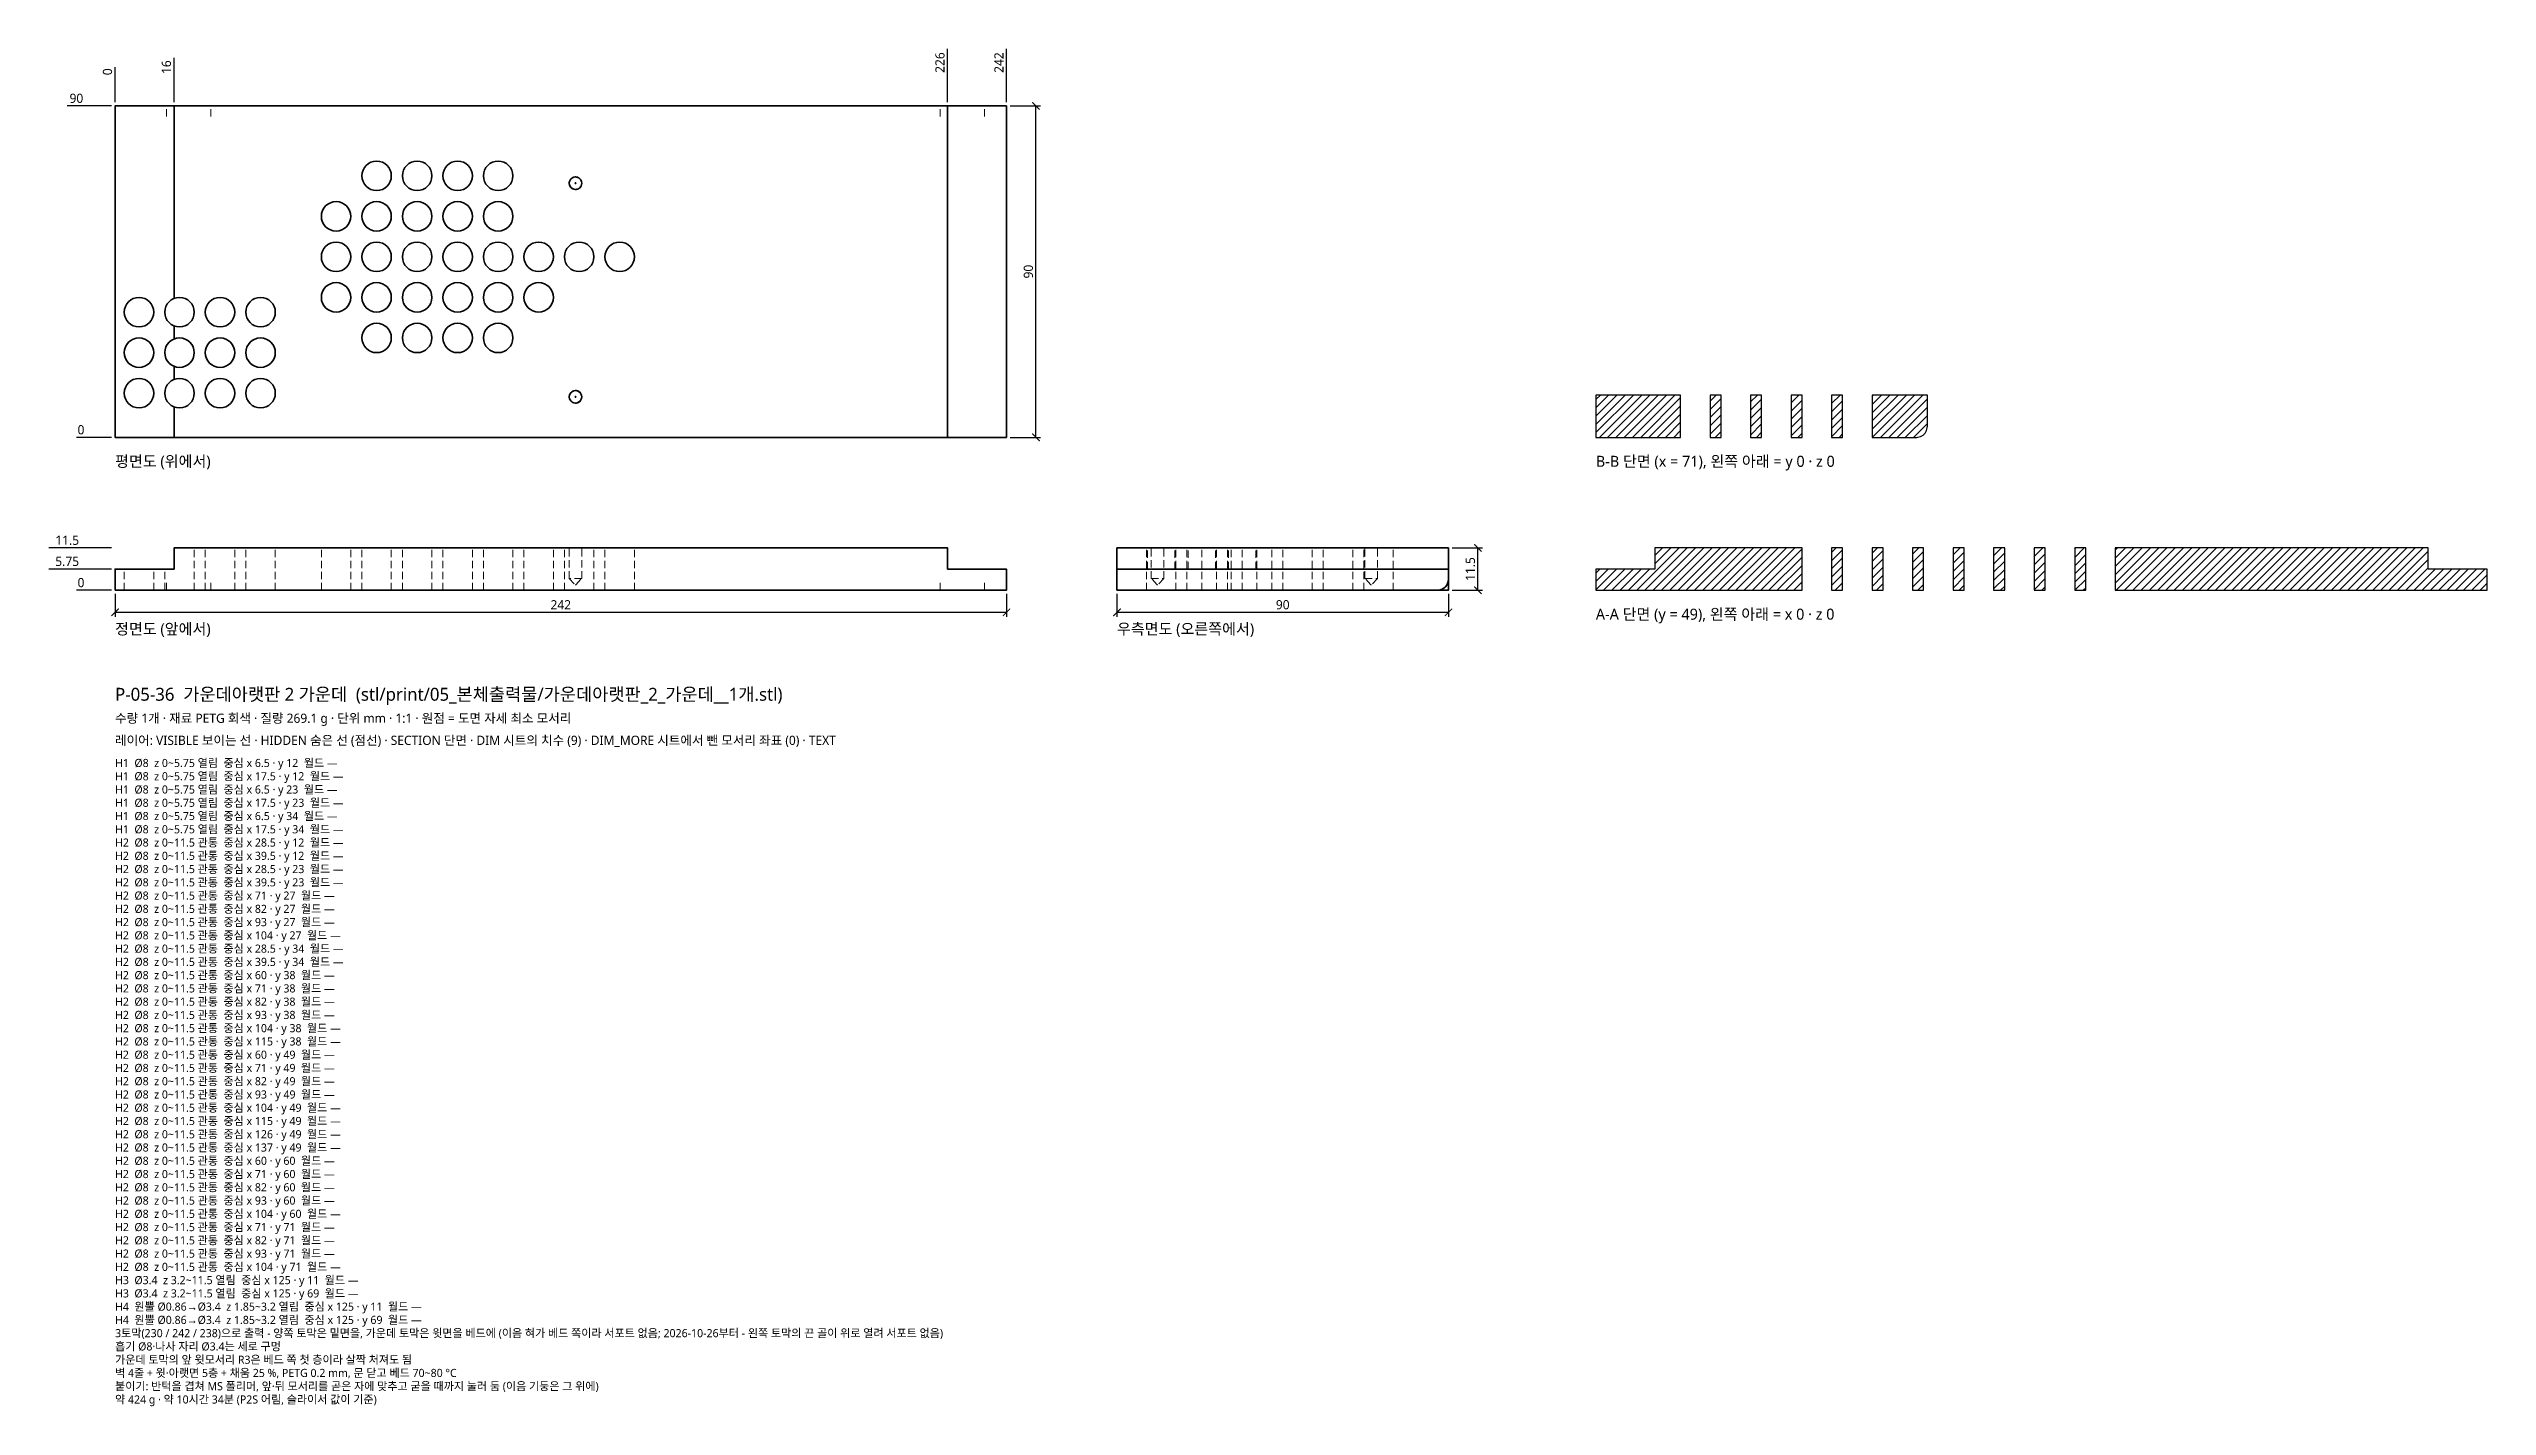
# Model space of a CAD drawing. Header units: millimetres. Extents: x -18 to 644, y -222 to 147.
import ezdxf

# ---------------------------------------------------------------- set-up
doc = ezdxf.new("R2010")
doc.units = ezdxf.units.MM
doc.linetypes.add('HIDDEN', pattern=[3, 2, -1])
for name, color, linetype, lineweight in [('DIM', 4, 'CONTINUOUS', 13), ('HIDDEN', 8, 'HIDDEN', 18), ('SECTION', 5, 'CONTINUOUS', 25), ('TEXT', 7, 'CONTINUOUS', 18), ('VISIBLE', 7, 'CONTINUOUS', 35)]:
    doc.layers.add(name, color=color, linetype=linetype, lineweight=lineweight)
doc.styles.add('KR', font='malgun.ttf')
doc.dimstyles.new('TOCCATA', dxfattribs={"dimtxt": 2.5, "dimasz": 2, "dimexe": 1.2, "dimexo": 1, "dimgap": 0.8, "dimtad": 1, "dimdsep": 46, "dimtxsty": 'KR', "dimblk": 'ARCHTICK', "dimcen": 2.5, "dimazin": 3, "dimtfac": 0.5, "dimtmove": 2, "dimatfit": 3})

# ---------------------------------------------------------------- blocks, each defined once
blk = doc.blocks.new('_ARCHTICK')
at = {"color": 0, "linetype": 'BYBLOCK', "const_width": 0.15}
blk.add_lwpolyline([(-0.5, -0.5), (0.5, 0.5)], dxfattribs=at)

msp = doc.modelspace()

# ---------------------------------------------------------------- hatches: boundary and pattern name
at = {"layer": 'SECTION'}
h = msp.add_hatch(dxfattribs=at)
h.set_pattern_fill('ANSI31', scale=0.5)
h.paths.add_polyline_path([(425, 53), (402, 53), (402, 41.5), (425, 41.5)])
h.paths.add_polyline_path([(436, 53), (433, 53), (433, 41.5), (436, 41.5)])
h.paths.add_polyline_path([(447, 53), (444, 53), (444, 41.5), (447, 41.5)])
h.paths.add_polyline_path([(458, 53), (455, 53), (455, 41.5), (458, 41.5)])
h.paths.add_polyline_path([(469, 53), (466, 53), (466, 41.5), (469, 41.5)])
h.paths.add_polyline_path([(489.392, 41.526), (489.776, 41.602), (490.148, 41.728), (490.5, 41.902), (490.826, 42.12), (491.121, 42.379), (491.38, 42.674), (491.598, 43), (491.772, 43.352), (491.898, 43.724), (491.974, 44.108), (492, 44.5), (492, 53), (477, 53), (477, 41.5), (489.11, 41.5)])
h = msp.add_hatch(dxfattribs=at)
h.set_pattern_fill('ANSI31', scale=0.5)
h.paths.add_polyline_path([(458, 11.5), (418, 11.5), (418, 5.75), (402, 5.75), (402, 0), (458, 0)])
h.paths.add_polyline_path([(469, 11.5), (466, 11.5), (466, 0), (469, 0)])
h.paths.add_polyline_path([(480, 11.5), (477, 11.5), (477, 0), (480, 0)])
h.paths.add_polyline_path([(491, 11.5), (488, 11.5), (488, 0), (491, 0)])
h.paths.add_polyline_path([(502, 11.5), (499, 11.5), (499, 0), (502, 0)])
h.paths.add_polyline_path([(513, 11.5), (510, 11.5), (510, 0), (513, 0)])
h.paths.add_polyline_path([(524, 11.5), (521, 11.5), (521, 0), (524, 0)])
h.paths.add_polyline_path([(535, 11.5), (532, 11.5), (532, 0), (535, 0)])
h.paths.add_polyline_path([(644, 5.75), (628, 5.75), (628, 11.5), (543, 11.5), (543, 0), (644, 0)])

# ---------------------------------------------------------------- linework, layer by layer
at = {"layer": 'HIDDEN'}
for points in [[(14, 128.61), (14, 131.495)], [(26, 128.61), (26, 131.495)], [(224, 128.61), (224, 131.495)], [(236, 128.61), (236, 131.495)], [(123.303, 110.475), (123.3, 110.5), (123.303, 110.525)], [(123.798, 111.702), (123.817, 111.717)], [(123.817, 109.283), (123.798, 109.298)], [(124.132, 111.958), (124.15, 111.972)], [(124.15, 109.028), (124.132, 109.042)], [(125.414, 112.146), (125.44, 112.142), (125.462, 112.133)], [(125.414, 108.854), (125.44, 108.858), (125.462, 108.867)], [(126.482, 111.326), (126.472, 111.35)], [(126.472, 109.65), (126.482, 109.674)], [(123.798, 53.702), (123.817, 53.717)], [(124.132, 53.958), (124.15, 53.972)], [(125.414, 54.146), (125.44, 54.142), (125.462, 54.133)], [(126.482, 53.325), (126.473, 53.349)], [(123.303, 52.475), (123.3, 52.5), (123.303, 52.525)], [(123.816, 51.284), (123.797, 51.299)], [(124.151, 51.027), (124.133, 51.041)], [(125.414, 50.854), (125.44, 50.858), (125.462, 50.867)], [(126.473, 51.651), (126.482, 51.675)], [(21.5, 0), (21.5, 11.5)], [(24.5, 0), (24.5, 11.5)], [(32.5, 0), (32.5, 11.5)], [(35.5, 0), (35.5, 11.5)], [(43.5, 0), (43.5, 11.5)], [(56, 0), (56, 11.5)], [(64, 0), (64, 11.5)], [(67, 0), (67, 11.5)], [(75, 0), (75, 11.5)], [(78, 0), (78, 11.5)], [(86, 0), (86, 11.5)], [(89, 0), (89, 11.5)], [(97, 0), (97, 11.5)], [(100, 0), (100, 11.5)], [(108, 0), (108, 11.5)], [(111, 0), (111, 11.5)], [(119, 0), (119, 11.5)], [(122, 0), (122, 11.5)], [(123.309, 3.2), (123.309, 11.5)], [(126.7, 3.2), (126.7, 11.5)], [(130, 0), (130, 11.5)], [(133, 0), (133, 11.5)], [(141, 0), (141, 11.5)], [(280, 0), (280, 11.5)], [(280.296, 5.75), (280.296, 11.5)], [(281.302, 3.2), (281.302, 11.5)], [(284.698, 3.2), (284.698, 11.5)], [(287.704, 5.75), (287.704, 11.5)], [(288, 0), (288, 11.5)], [(291, 0), (291, 11.5)], [(291.296, 5.75), (291.296, 11.5)], [(295, 0), (295, 11.5)], [(298.704, 5.75), (298.704, 11.5)], [(299, 0), (299, 11.5)], [(302, 0), (302, 11.5)], [(302.296, 5.75), (302.296, 11.5)], [(303, 0), (303, 11.5)], [(306, 0), (306, 11.5)], [(309.704, 5.75), (309.704, 11.5)], [(310, 0), (310, 11.5)], [(314, 0), (314, 11.5)], [(317, 0), (317, 11.5)], [(325, 0), (325, 11.5)], [(328, 0), (328, 11.5)], [(336, 0), (336, 11.5)], [(339, 0), (339, 11.5)], [(339.302, 3.2), (339.302, 11.5)], [(342.698, 3.2), (342.698, 11.5)], [(347, 0), (347, 11.5)], [(2.5, 0), (2.5, 5.75)], [(10.5, 0), (10.5, 5.75)], [(13.5, 0), (13.5, 5.75)], [(14, 0.005), (14, 3)], [(26, 0.005), (26, 3)], [(126.7, 3.2), (123.3, 3.2), (124.9, 1.5), (125.1, 1.5), (126.7, 3.2)], [(224, 0.005), (224, 3)], [(236, 0.005), (236, 3)], [(281.3, 3.2), (284.7, 3.2), (283.1, 1.5), (282.9, 1.5), (281.3, 3.2)], [(339.3, 3.2), (342.7, 3.2), (341.1, 1.5), (340.9, 1.5), (339.3, 3.2)]]:
    msp.add_lwpolyline(points, dxfattribs=at)
at = {"layer": 'SECTION'}
for points in [[(425, 53), (402, 53), (402, 41.5), (425, 41.5)], [(436, 53), (433, 53), (433, 41.5), (436, 41.5)], [(447, 53), (444, 53), (444, 41.5), (447, 41.5)], [(458, 53), (455, 53), (455, 41.5), (458, 41.5)], [(469, 53), (466, 53), (466, 41.5), (469, 41.5)], [(489.392, 41.526), (489.776, 41.602), (490.148, 41.728), (490.5, 41.902), (490.826, 42.12), (491.121, 42.379), (491.38, 42.674), (491.598, 43), (491.772, 43.352), (491.898, 43.724), (491.974, 44.108), (492, 44.5), (492, 53), (477, 53), (477, 41.5), (489.11, 41.5)], [(458, 11.5), (418, 11.5), (418, 5.75), (402, 5.75), (402, 0), (458, 0)], [(469, 11.5), (466, 11.5), (466, 0), (469, 0)], [(480, 11.5), (477, 11.5), (477, 0), (480, 0)], [(491, 11.5), (488, 11.5), (488, 0), (491, 0)], [(502, 11.5), (499, 11.5), (499, 0), (502, 0)], [(513, 11.5), (510, 11.5), (510, 0), (513, 0)], [(524, 11.5), (521, 11.5), (521, 0), (524, 0)], [(535, 11.5), (532, 11.5), (532, 0), (535, 0)], [(644, 5.75), (628, 5.75), (628, 11.5), (543, 11.5), (543, 0), (644, 0)]]:
    msp.add_lwpolyline(points, close=True, dxfattribs=at)
at = {"layer": 'VISIBLE'}
for points in [[(0, 41.5), (0, 131.5), (242, 131.5), (242, 41.5), (0, 41.5)], [(14, 131.495), (14, 131.5)], [(16, 79.204), (16, 131.5)], [(26, 131.495), (26, 131.5)], [(224, 131.495), (224, 131.5)], [(226, 41.5), (226, 131.5)], [(236, 131.495), (236, 131.5)], [(123.303, 110.523), (123.309, 110.565)], [(123.303, 110.475), (123.358, 110.061)], [(123.378, 109.991), (123.308, 110.329), (123.309, 110.672), (123.378, 111.009)], [(123.309, 110.568), (123.358, 110.94)], [(123.359, 110.942), (123.37, 110.968)], [(123.378, 109.991), (123.37, 110.032), (123.359, 110.058)], [(123.37, 110.968), (123.527, 111.349), (123.766, 111.661)], [(123.378, 111.009), (123.37, 110.968)], [(123.527, 109.652), (123.37, 110.03)], [(123.378, 111.009), (123.514, 111.325)], [(123.378, 109.991), (123.514, 109.675)], [(123.514, 111.325), (123.71, 111.608)], [(123.514, 111.325), (123.563, 111.396)], [(123.514, 109.675), (123.523, 109.662)], [(123.514, 109.675), (123.71, 109.393), (123.766, 109.34), (123.526, 109.652)], [(123.71, 111.608), (123.96, 111.844), (124.251, 112.026), (124.574, 112.146)], [(123.71, 111.608), (123.766, 111.66), (123.787, 111.688)], [(123.71, 109.393), (123.959, 109.156), (124.251, 108.974)], [(123.789, 109.309), (123.768, 109.337)], [(123.858, 109.252), (123.816, 109.284)], [(123.817, 111.717), (124.132, 111.958)], [(123.861, 109.25), (124.132, 109.042)], [(124.526, 108.872), (124.162, 109.023)], [(124.163, 111.977), (124.526, 112.128)], [(124.251, 108.974), (124.526, 108.872)], [(124.251, 108.974), (124.574, 108.854)], [(124.526, 112.128), (124.566, 112.143)], [(124.526, 112.128), (124.566, 112.143)], [(124.526, 108.872), (124.566, 108.857)], [(124.566, 112.143), (124.963, 112.195)], [(124.574, 112.146), (124.566, 112.143)], [(124.574, 108.854), (124.566, 108.857)], [(124.566, 108.857), (124.964, 108.805)], [(124.574, 112.146), (124.914, 112.198)], [(124.574, 108.854), (124.914, 108.802)], [(124.963, 112.195), (124.914, 112.198)], [(124.914, 112.198), (125.257, 112.18)], [(124.914, 108.802), (125.257, 108.82), (125.591, 108.906)], [(124.964, 108.805), (124.914, 108.802)], [(124.963, 112.195), (124.994, 112.199)], [(124.963, 112.195), (125.259, 112.18)], [(124.964, 108.805), (125.081, 108.811)], [(124.964, 108.805), (124.994, 108.801)], [(125.37, 112.151), (125.012, 112.198)], [(125.081, 108.811), (125.012, 108.802)], [(125.081, 108.811), (125.37, 108.849)], [(125.257, 112.18), (125.37, 112.151)], [(125.257, 112.18), (125.498, 112.118)], [(125.414, 112.146), (125.37, 112.151)], [(125.37, 108.849), (125.498, 108.882)], [(125.37, 108.849), (125.414, 108.854)], [(125.498, 112.118), (125.462, 112.133)], [(125.462, 108.867), (125.779, 108.998)], [(125.498, 112.118), (125.779, 112.002)], [(125.901, 111.942), (125.589, 112.095)], [(125.591, 108.906), (125.899, 109.057)], [(125.591, 108.906), (125.869, 109.043)], [(125.779, 112.002), (125.85, 111.972), (125.869, 111.957)], [(125.779, 112.002), (125.869, 111.957)], [(125.779, 108.998), (125.85, 109.028), (125.869, 109.043)], [(125.779, 108.998), (125.869, 109.043)], [(125.869, 111.957), (125.899, 111.943), (126.172, 111.732)], [(125.869, 111.957), (126.187, 111.713)], [(125.869, 109.043), (126.187, 109.287)], [(125.899, 109.057), (125.869, 109.043)], [(125.899, 109.057), (126.171, 109.268)], [(126.171, 109.268), (126.395, 109.529)], [(126.187, 109.287), (126.171, 109.268)], [(126.187, 111.713), (126.172, 111.732)], [(126.172, 111.732), (126.396, 111.47), (126.563, 111.17)], [(126.187, 111.713), (126.202, 111.702)], [(126.187, 111.713), (126.244, 111.647)], [(126.187, 109.287), (126.202, 109.298), (126.244, 109.353)], [(126.187, 109.287), (126.244, 109.353)], [(126.437, 111.396), (126.201, 111.703)], [(126.244, 109.353), (126.461, 109.635)], [(126.395, 109.529), (126.501, 109.719)], [(126.395, 109.529), (126.501, 109.719)], [(126.462, 111.364), (126.439, 111.394)], [(126.501, 109.719), (126.482, 109.674)], [(126.609, 111.019), (126.483, 111.324)], [(126.501, 109.719), (126.635, 110.043)], [(126.665, 110.842), (126.562, 111.171)], [(126.562, 109.829), (126.665, 110.158)], [(126.636, 110.956), (126.612, 111.013)], [(126.648, 110.899), (126.643, 110.929)], [(126.643, 110.071), (126.648, 110.101)], [(126.665, 110.842), (126.648, 110.899)], [(126.648, 110.899), (126.7, 110.5)], [(126.648, 110.101), (126.7, 110.5)], [(126.665, 110.158), (126.648, 110.101)], [(126.665, 110.842), (126.7, 110.5)], [(126.665, 110.158), (126.7, 110.5)], [(16, 68.204), (16, 71.796)], [(15.81, 60.875), (16, 60.796), (16, 57.204)], [(123.378, 51.99), (123.309, 52.327), (123.309, 52.672), (123.378, 53.009)], [(123.359, 52.942), (123.37, 52.968)], [(123.37, 52.968), (123.523, 53.338)], [(123.378, 53.009), (123.37, 52.968)], [(123.378, 53.009), (123.514, 53.325), (123.71, 53.608)], [(123.523, 53.338), (123.563, 53.396)], [(123.523, 53.338), (123.528, 53.35)], [(123.527, 53.349), (123.787, 53.688)], [(123.71, 53.607), (123.96, 53.845), (124.252, 54.026), (124.574, 54.146)], [(123.817, 53.717), (124.087, 53.924)], [(124.087, 53.924), (124.194, 53.99)], [(124.087, 53.924), (124.132, 53.958)], [(124.162, 53.977), (124.566, 54.143)], [(124.566, 54.143), (124.994, 54.199)], [(124.566, 54.143), (124.914, 54.198), (125.257, 54.18), (125.59, 54.094), (125.899, 53.943), (126.171, 53.732)], [(125.414, 54.146), (125.012, 54.198)], [(125.85, 53.972), (125.461, 54.133)], [(125.85, 53.972), (126.187, 53.713)], [(126.187, 53.713), (126.171, 53.732)], [(126.171, 53.732), (126.395, 53.471)], [(126.395, 53.471), (126.187, 53.714)], [(126.187, 53.713), (126.202, 53.702)], [(126.437, 53.396), (126.202, 53.702)], [(126.395, 53.471), (126.437, 53.396)], [(126.396, 53.47), (126.563, 53.168), (126.666, 52.84)], [(126.437, 53.396), (126.46, 53.366)], [(126.635, 52.958), (126.483, 53.325)], [(16, 41.5), (16, 49.796)], [(123.303, 52.525), (123.358, 52.939)], [(123.309, 52.435), (123.303, 52.477)], [(123.358, 52.06), (123.309, 52.432)], [(123.521, 51.665), (123.36, 52.055)], [(123.378, 51.991), (123.512, 51.677), (123.711, 51.391)], [(123.528, 51.65), (123.523, 51.662)], [(123.787, 51.312), (123.527, 51.651)], [(123.71, 51.393), (123.959, 51.156), (124.251, 50.974)], [(124.133, 51.041), (123.816, 51.284)], [(124.194, 51.01), (124.163, 51.023)], [(124.251, 50.974), (124.194, 51.01)], [(124.194, 51.01), (124.566, 50.857)], [(124.251, 50.974), (124.574, 50.854)], [(124.566, 50.857), (124.526, 50.872)], [(124.574, 50.854), (124.566, 50.857)], [(124.566, 50.857), (124.994, 50.801)], [(124.574, 50.854), (124.914, 50.802), (125.257, 50.82), (125.59, 50.906), (125.899, 51.057), (126.171, 51.268)], [(125.012, 50.802), (125.414, 50.854)], [(125.37, 50.849), (125.498, 50.882)], [(125.461, 50.867), (125.85, 51.028)], [(125.85, 51.028), (126.187, 51.287)], [(126.171, 51.268), (126.396, 51.529), (126.5, 51.718)], [(126.187, 51.287), (126.171, 51.268)], [(126.187, 51.287), (126.202, 51.298), (126.461, 51.635)], [(126.396, 51.53), (126.563, 51.831)], [(126.483, 51.675), (126.635, 52.042)], [(126.562, 51.829), (126.665, 52.158)], [(126.7, 52.504), (126.644, 52.925)], [(126.644, 52.075), (126.7, 52.496)], [(126.665, 52.158), (126.648, 52.101)], [(126.665, 52.158), (126.7, 52.5), (126.665, 52.842)], [(0, 0), (0, 5.75), (16, 5.75), (16, 11.5), (226, 11.5), (226, 5.75), (242, 5.75), (242, 0), (0, 0)], [(272, 0), (272, 11.5), (362, 11.5), (362, 0), (272, 0)], [(14, 0), (14, 0.005)], [(26, 0), (26, 0.005)], [(224, 0), (224, 0.005)], [(236, 0), (236, 0.005)], [(272, 5.75), (362, 5.75)]]:
    msp.add_lwpolyline(points, dxfattribs=at)
for centre, radius in [((71, 112.5), 4), ((82, 112.5), 4), ((93, 112.5), 4), ((104, 112.5), 4), ((125, 110.5), 0.1), ((60, 101.5), 4), ((71, 101.5), 4), ((82, 101.5), 4), ((93, 101.5), 4), ((104, 101.5), 4), ((60, 90.5), 4), ((71, 90.5), 4), ((82, 90.5), 4), ((93, 90.5), 4), ((104, 90.5), 4), ((115, 90.5), 4), ((126, 90.5), 4), ((137, 90.5), 4), ((6.5, 75.5), 4), ((17.5, 75.5), 4), ((28.5, 75.5), 4), ((39.5, 75.5), 4), ((60, 79.5), 4), ((71, 79.5), 4), ((82, 79.5), 4), ((93, 79.5), 4), ((104, 79.5), 4), ((115, 79.5), 4), ((6.5, 64.5), 4), ((17.5, 64.5), 4), ((28.5, 64.5), 4), ((39.5, 64.5), 4), ((71, 68.5), 4), ((82, 68.5), 4), ((93, 68.5), 4), ((104, 68.5), 4), ((6.5, 53.5), 4), ((17.5, 53.5), 4), ((28.5, 53.5), 4), ((39.5, 53.5), 4), ((125, 52.5), 0.1)]:
    msp.add_circle(centre, radius, dxfattribs=at)
msp.add_arc((358.998, 3.001), 3.002, -87.863082, -0.027479, dxfattribs=at)

# ---------------------------------------------------------------- texts
at = {"layer": 'TEXT', "style": 'KR'}
for s, height, p in [('평면도 (위에서)', 3, (0, 33.5)), ('B-B 단면 (x = 71), 왼쪽 아래 = y 0 · z 0', 3, (402, 33.5)), ('A-A 단면 (y = 49), 왼쪽 아래 = x 0 · z 0', 3, (402, -8)), ('정면도 (앞에서)', 3, (0, -12)), ('우측면도 (오른쪽에서)', 3, (272, -12)), ('P-05-36  가운데아랫판 2 가운데  (stl/print/05_본체출력물/가운데아랫판_2_가운데__1개.stl)', 3.5, (0, -30)), ('수량 1개 · 재료 PETG 회색 · 질량 269.1 g · 단위 mm · 1:1 · 원점 = 도면 자세 최소 모서리', 2.5, (0, -36)), ('레이어: VISIBLE 보이는 선 · HIDDEN 숨은 선 (점선) · SECTION 단면 · DIM 시트의 치수 (9) · DIM_MORE 시트에서 뺀 모서리 좌표 (0) · TEXT', 2.5, (0, -42)), ('H1  Ø8  z 0~5.75 열림  중심 x 6.5 · y 12  월드 —', 2.2, (0, -48)), ('H1  Ø8  z 0~5.75 열림  중심 x 17.5 · y 12  월드 —', 2.2, (0, -51.6)), ('H1  Ø8  z 0~5.75 열림  중심 x 6.5 · y 23  월드 —', 2.2, (0, -55.2)), ('H1  Ø8  z 0~5.75 열림  중심 x 17.5 · y 23  월드 —', 2.2, (0, -58.8)), ('H1  Ø8  z 0~5.75 열림  중심 x 6.5 · y 34  월드 —', 2.2, (0, -62.4)), ('H1  Ø8  z 0~5.75 열림  중심 x 17.5 · y 34  월드 —', 2.2, (0, -66)), ('H2  Ø8  z 0~11.5 관통  중심 x 28.5 · y 12  월드 —', 2.2, (0, -69.6)), ('H2  Ø8  z 0~11.5 관통  중심 x 39.5 · y 12  월드 —', 2.2, (0, -73.2)), ('H2  Ø8  z 0~11.5 관통  중심 x 28.5 · y 23  월드 —', 2.2, (0, -76.8)), ('H2  Ø8  z 0~11.5 관통  중심 x 39.5 · y 23  월드 —', 2.2, (0, -80.4)), ('H2  Ø8  z 0~11.5 관통  중심 x 71 · y 27  월드 —', 2.2, (0, -84)), ('H2  Ø8  z 0~11.5 관통  중심 x 82 · y 27  월드 —', 2.2, (0, -87.6)), ('H2  Ø8  z 0~11.5 관통  중심 x 93 · y 27  월드 —', 2.2, (0, -91.2)), ('H2  Ø8  z 0~11.5 관통  중심 x 104 · y 27  월드 —', 2.2, (0, -94.8)), ('H2  Ø8  z 0~11.5 관통  중심 x 28.5 · y 34  월드 —', 2.2, (0, -98.4)), ('H2  Ø8  z 0~11.5 관통  중심 x 39.5 · y 34  월드 —', 2.2, (0, -102)), ('H2  Ø8  z 0~11.5 관통  중심 x 60 · y 38  월드 —', 2.2, (0, -105.6)), ('H2  Ø8  z 0~11.5 관통  중심 x 71 · y 38  월드 —', 2.2, (0, -109.2)), ('H2  Ø8  z 0~11.5 관통  중심 x 82 · y 38  월드 —', 2.2, (0, -112.8)), ('H2  Ø8  z 0~11.5 관통  중심 x 93 · y 38  월드 —', 2.2, (0, -116.4)), ('H2  Ø8  z 0~11.5 관통  중심 x 104 · y 38  월드 —', 2.2, (0, -120)), ('H2  Ø8  z 0~11.5 관통  중심 x 115 · y 38  월드 —', 2.2, (0, -123.6)), ('H2  Ø8  z 0~11.5 관통  중심 x 60 · y 49  월드 —', 2.2, (0, -127.2)), ('H2  Ø8  z 0~11.5 관통  중심 x 71 · y 49  월드 —', 2.2, (0, -130.8)), ('H2  Ø8  z 0~11.5 관통  중심 x 82 · y 49  월드 —', 2.2, (0, -134.4)), ('H2  Ø8  z 0~11.5 관통  중심 x 93 · y 49  월드 —', 2.2, (0, -138)), ('H2  Ø8  z 0~11.5 관통  중심 x 104 · y 49  월드 —', 2.2, (0, -141.6)), ('H2  Ø8  z 0~11.5 관통  중심 x 115 · y 49  월드 —', 2.2, (0, -145.2)), ('H2  Ø8  z 0~11.5 관통  중심 x 126 · y 49  월드 —', 2.2, (0, -148.8)), ('H2  Ø8  z 0~11.5 관통  중심 x 137 · y 49  월드 —', 2.2, (0, -152.4)), ('H2  Ø8  z 0~11.5 관통  중심 x 60 · y 60  월드 —', 2.2, (0, -156)), ('H2  Ø8  z 0~11.5 관통  중심 x 71 · y 60  월드 —', 2.2, (0, -159.6)), ('H2  Ø8  z 0~11.5 관통  중심 x 82 · y 60  월드 —', 2.2, (0, -163.2)), ('H2  Ø8  z 0~11.5 관통  중심 x 93 · y 60  월드 —', 2.2, (0, -166.8)), ('H2  Ø8  z 0~11.5 관통  중심 x 104 · y 60  월드 —', 2.2, (0, -170.4)), ('H2  Ø8  z 0~11.5 관통  중심 x 71 · y 71  월드 —', 2.2, (0, -174)), ('H2  Ø8  z 0~11.5 관통  중심 x 82 · y 71  월드 —', 2.2, (0, -177.6)), ('H2  Ø8  z 0~11.5 관통  중심 x 93 · y 71  월드 —', 2.2, (0, -181.2)), ('H2  Ø8  z 0~11.5 관통  중심 x 104 · y 71  월드 —', 2.2, (0, -184.8)), ('H3  Ø3.4  z 3.2~11.5 열림  중심 x 125 · y 11  월드 —', 2.2, (0, -188.4)), ('H3  Ø3.4  z 3.2~11.5 열림  중심 x 125 · y 69  월드 —', 2.2, (0, -192)), ('H4  원뿔 Ø0.86→Ø3.4  z 1.85~3.2 열림  중심 x 125 · y 11  월드 —', 2.2, (0, -195.6)), ('H4  원뿔 Ø0.86→Ø3.4  z 1.85~3.2 열림  중심 x 125 · y 69  월드 —', 2.2, (0, -199.2)), ('3토막(230 / 242 / 238)으로 출력 - 양쪽 토막은 밑면을, 가운데 토막은 윗면을 베드에 (이음 혀가 베드 쪽이라 서포트 없음; 2026-10-26부터 - 왼쪽 토막의 끈 골이 위로 열려 서포트 없음)', 2.2, (0, -202.8)), ('흡기 Ø8·나사 자리 Ø3.4는 세로 구멍', 2.2, (0, -206.4)), ('가운데 토막의 앞 윗모서리 R3은 베드 쪽 첫 층이라 살짝 처져도 됨', 2.2, (0, -210)), ('벽 4줄 + 윗·아랫면 5층 + 채움 25 %, PETG 0.2 mm, 문 닫고 베드 70~80 °C', 2.2, (0, -213.6)), ('붙이기: 반턱을 겹쳐 MS 폴리머, 앞·뒤 모서리를 곧은 자에 맞추고 굳을 때까지 눌러 둠 (이음 기둥은 그 위에)', 2.2, (0, -217.2)), ('약 424 g · 약 10시간 34분 (P2S 어림, 슬라이서 값이 기준)', 2.2, (0, -220.8))]:
    msp.add_text(s, height=height, dxfattribs=at).set_placement(p)

# ---------------------------------------------------------------- dimensions: what is measured, and where the dimension line sits
at = {"layer": 'DIM'}
for feature_location, offset, dtype, origin in [((226, 131.5), (0, 8), 1, (0, 41.5)), ((242, 131.5), (0, 8), 1, (0, 41.5)), ((0, 131.5), (0, 8), 1, (0, 41.5)), ((16, 131.5), (0, 8), 1, (0, 41.5)), ((0, 131.5), (-8, 0), 0, (0, 41.5)), ((0, 41.5), (-8, 0), 0, (0, 41.5)), ((0, 11.5), (-8, 0), 0, (0, 0)), ((0, 5.75), (-8, 0), 0, (0, 0)), ((0, 0), (-8, 0), 0, (0, 0))]:
    msp.add_ordinate_dim(feature_location=feature_location, offset=offset, dtype=dtype, origin=origin, dimstyle='TOCCATA', dxfattribs=at).render()
for base, p1, p2 in [((250, 41.5), (242, 41.5), (242, 131.5)), ((370, 0), (362, 0), (362, 11.5))]:
    msp.add_linear_dim(base=base, p1=p1, p2=p2, angle=90, dimstyle='TOCCATA', dxfattribs=at).render()
for base, p1, p2 in [((0, -6), (0, 0), (242, 0)), ((272, -6), (272, 0), (362, 0))]:
    msp.add_linear_dim(base=base, p1=p1, p2=p2, dimstyle='TOCCATA', dxfattribs=at).render()

doc.saveas('drawing.dxf')
